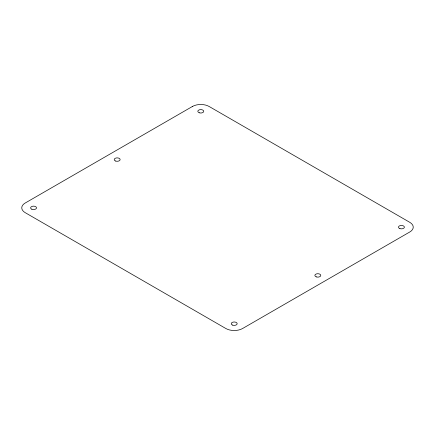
<?xml version="1.0" encoding="UTF-8"?>
<svg xmlns="http://www.w3.org/2000/svg" width="435" height="435" viewBox="0 0 435 435"><rect width="100%" height="100%" fill="white"/><g stroke="black" fill="none" stroke-linecap="round" stroke-linejoin="round"><path stroke-width="0.65" d="M192.417 106.483L25.214 203.02A11.821 6.824 0 0 0 25.214 212.671L225.863 328.517A11.821 6.824 0 0 0 242.583 328.517L409.786 231.98A11.821 6.824 0 0 0 409.786 222.328L209.137 106.483A11.821 6.824 0 0 0 192.417 106.483M399.89 228.609A2.958 1.707 0 0 0 404.381 227.195A2.958 1.707 0 0 0 400.01 225.656A2.958 1.707 0 0 0 399.89 228.609M316.348 276.899A2.958 1.707 0 0 0 320.78 275.42A2.958 1.707 0 0 0 316.348 273.941A2.958 1.707 0 0 0 316.348 276.899M115.699 161.059A2.958 1.707 0 0 0 120.131 159.58A2.958 1.707 0 0 0 115.699 158.101A2.958 1.707 0 0 0 115.699 161.059M199.301 112.79A2.958 1.707 0 0 0 203.738 111.311A2.958 1.707 0 0 0 199.301 109.832A2.958 1.707 0 0 0 199.301 112.79M31.831 209.224A2.958 1.707 0 0 0 36.513 208.028A2.958 1.707 0 0 0 32.375 206.288A2.958 1.707 0 0 0 31.831 209.224M232.518 325.086A2.958 1.707 0 0 0 237.162 323.841A2.958 1.707 0 0 0 232.981 322.139A2.958 1.707 0 0 0 232.518 325.086"/></g></svg>
